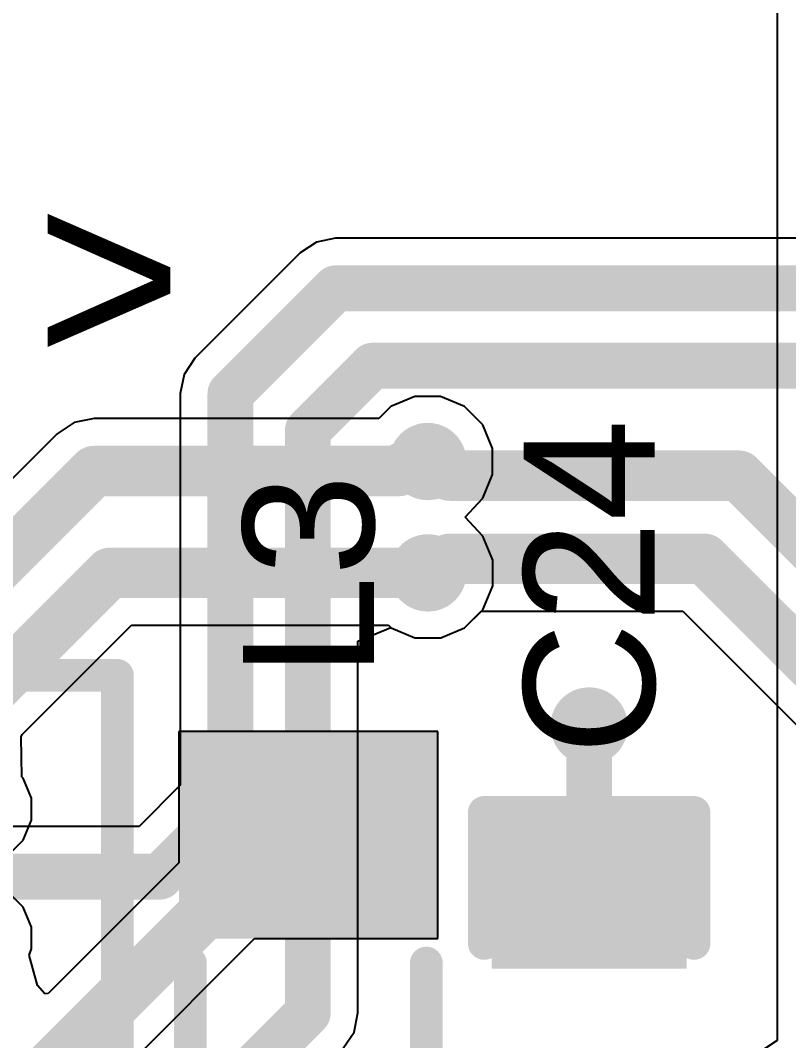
# Model space of a CAD drawing. Header units: millimetres. Extents: x -96 to 8, y -10 to 27.
# Drawn here: x -6.116 to -3.138, y 18.015 to 21.971 of the extents above; entities that cross this region are included whole.
import ezdxf

# ---------------------------------------------------------------- set-up
doc = ezdxf.new("R2010")
doc.units = ezdxf.units.MM
for name, color, linetype in [('BottomLayer', 5, 'Continuous'), ('TopLayer', 1, 'Continuous'), ('TopOverlay', 2, 'Continuous'), ('TopPaste', 8, 'Continuous'), ('TopSolder', 216, 'Continuous'), ('ViaHoleLayer', 16, 'Continuous')]:
    doc.layers.add(name, color=color, linetype=linetype)
doc.styles.add('Arial', font='', dxfattribs={"height": 0.2})
doc.styles.get('Arial').set_extended_font_data('Arial')

# ---------------------------------------------------------------- blocks, each defined once
blk = doc.blocks.new('82_VFBGA_8')
at = {"layer": 'TopOverlay', "const_width": 0.127}
for points in [[(2.7686, 2.8067), (2.7686, -2.794)], [(-2.8067, -2.794), (2.7686, -2.794)]]:
    blk.add_lwpolyline(points, dxfattribs=at)
at = {"layer": 'TopOverlay', "const_width": 0.0635}
blk.add_lwpolyline([(2.73685, -2.794, 1), (2.80035, -2.794, 1)], format="xyb", close=True, dxfattribs=at)
blk.add_lwpolyline([(2.73685, -2.794, 1), (2.80035, -2.794, 1)], format="xyb", close=True, dxfattribs=at)
blk = doc.blocks.new('IND_0603__1608_M_______40')
at = {"layer": 'TopLayer'}
for points in [[(-0.999998, 0.4000004699999999), (-0.3999992, 0.4000004699999999), (-0.3999992, -0.4000004699999999), (-0.999998, -0.4000004699999999)], [(0.40000174, 0.4000004699999999), (1.00000054, 0.4000004699999999), (1.00000054, -0.4000004699999999), (0.40000174, -0.4000004699999999)]]:
    blk.add_hatch(color=1, dxfattribs=at).paths.add_polyline_path(points)
at = {"layer": 'TopPaste'}
for points in [[(-0.999998, 0.4000004699999999), (-0.3999992, 0.4000004699999999), (-0.3999992, -0.4000004699999999), (-0.999998, -0.4000004699999999)], [(0.40000174, 0.4000004699999999), (1.00000054, 0.4000004699999999), (1.00000054, -0.4000004699999999), (0.40000174, -0.4000004699999999)]]:
    blk.add_hatch(color=8, dxfattribs=at).paths.add_polyline_path(points)
at = {"layer": 'TopSolder'}
for points in [[(-1.101598, 0.50160047), (-0.2983992, 0.50160047), (-0.2983992, -0.50160047), (-1.101598, -0.50160047)], [(0.29840174, 0.50160047), (1.10160054, 0.50160047), (1.10160054, -0.50160047), (0.29840174, -0.50160047)]]:
    blk.add_hatch(color=216, dxfattribs=at).paths.add_polyline_path(points)
at = {"layer": 'TopOverlay', "const_width": 0.127}
for points in [[(0.2286, 0.4571999999999999), (-0.2032, 0.4571999999999999)], [(0.2286, -0.4571999999999999), (-0.2032, -0.4571999999999999)]]:
    blk.add_lwpolyline(points, dxfattribs=at)
at = {"layer": 'TopOverlay', "const_width": 0.0635}
for points in [[(-0.23495, 0.4571999999999999, 1), (-0.17145, 0.4571999999999999, 1)], [(0.19685, 0.4571999999999999, 1), (0.26035, 0.4571999999999999, 1)], [(-0.23495, -0.4571999999999999, 1), (-0.17145, -0.4571999999999999, 1)], [(0.19685, -0.4571999999999999, 1), (0.26035, -0.4571999999999999, 1)]]:
    blk.add_lwpolyline(points, format="xyb", close=True, dxfattribs=at)
blk = doc.blocks.new('C___0402_61')
at = {"layer": 'TopLayer'}
for points in [[(-0.6985, -0.3175), (-0.6985, 0.3174999999999999), (-0.2413000000000001, 0.3175), (-0.2412999999999999, -0.3174999999999999)], [(0.2413000000000001, -0.3175), (0.2412999999999999, 0.3174999999999999), (0.6985, 0.3175), (0.6985, -0.3174999999999999)]]:
    blk.add_hatch(color=1, dxfattribs=at).paths.add_polyline_path(points)
at = {"layer": 'TopPaste'}
for points in [[(-0.6985, -0.3175), (-0.6985, 0.3174999999999999), (-0.2413000000000001, 0.3175), (-0.2412999999999999, -0.3174999999999999)], [(0.2413000000000001, -0.3175), (0.2412999999999999, 0.3174999999999999), (0.6985, 0.3175), (0.6985, -0.3174999999999999)]]:
    blk.add_hatch(color=8, dxfattribs=at).paths.add_polyline_path(points)
at = {"layer": 'TopSolder'}
for points in [[(-0.7584998799999999, -0.3774998800000001), (-0.7584998799999999, 0.3774998799999999), (-0.1813001200000001, 0.3774998800000001), (-0.1813001199999999, -0.3774998799999999)], [(0.1813001200000001, -0.3774998800000001), (0.1813001199999999, 0.3774998799999999), (0.7584998799999999, 0.3774998800000001), (0.7584998799999999, -0.3774998799999999)]]:
    blk.add_hatch(color=216, dxfattribs=at).paths.add_polyline_path(points)
at = {"layer": 'TopOverlay', "const_width": 0.127}
for points in [[(-0.2794, 0.4064), (-0.7874, 0.4064)], [(-0.7874, -0.4064), (-0.7874, 0.4064)], [(0.7874, 0.4064), (0.2794, 0.4064)], [(0.7874, -0.4064), (0.7874, 0.4064)], [(-0.2794, -0.4064), (-0.7874, -0.4064)], [(0.7874, -0.4064), (0.2794, -0.4064)]]:
    blk.add_lwpolyline(points, dxfattribs=at)
at = {"layer": 'TopOverlay', "const_width": 0.0635}
for points in [[(-0.8191499999999999, 0.4064, 1), (-0.7556499999999999, 0.4064, 1)], [(-0.8191499999999999, 0.4064, 1), (-0.7556499999999999, 0.4064, 1)], [(-0.31115, 0.4064, 1), (-0.24765, 0.4064, 1)], [(0.24765, 0.4064, 1), (0.31115, 0.4064, 1)], [(0.7556499999999999, 0.4064, 1), (0.8191499999999999, 0.4064, 1)], [(0.7556499999999999, 0.4064, 1), (0.8191499999999999, 0.4064, 1)], [(-0.8191499999999999, -0.4064, 1), (-0.7556499999999999, -0.4064, 1)], [(-0.8191499999999999, -0.4064, 1), (-0.7556499999999999, -0.4064, 1)], [(-0.31115, -0.4064, 1), (-0.24765, -0.4064, 1)], [(0.24765, -0.4064, 1), (0.31115, -0.4064, 1)], [(0.7556499999999999, -0.4064, 1), (0.8191499999999999, -0.4064, 1)], [(0.7556499999999999, -0.4064, 1), (0.8191499999999999, -0.4064, 1)]]:
    blk.add_lwpolyline(points, format="xyb", close=True, dxfattribs=at)

msp = doc.modelspace()

# ---------------------------------------------------------------- hatches: boundary and pattern name
at = {"layer": 'BottomLayer'}
h = msp.add_hatch(color=5, dxfattribs=at)
edge = h.paths.add_edge_path()
edge.add_arc((-4.537257879999999, 20.2603862), 0.1499997, 0, 360)
h = msp.add_hatch(color=5, dxfattribs=at)
edge = h.paths.add_edge_path()
edge.add_arc((-4.53698102, 19.82843888), 0.1499997, 0, 360)
h = msp.add_hatch(color=5, dxfattribs=at)
edge = h.paths.add_edge_path()
edge.add_arc((-3.9116, 19.23477992), 0.1499997, 0, 360)
at = {"layer": 'TopLayer'}
h = msp.add_hatch(color=1, dxfattribs=at)
edge = h.paths.add_edge_path()
edge.add_arc((-4.537257879999999, 20.2603862), 0.1499997, 0, 360)
h = msp.add_hatch(color=1, dxfattribs=at)
edge = h.paths.add_edge_path()
edge.add_arc((-4.53698102, 19.82843888), 0.1499997, 0, 360)
h = msp.add_hatch(color=1, dxfattribs=at)
edge = h.paths.add_edge_path()
edge.add_arc((-3.9116, 19.23477992), 0.1499997, 0, 360)
at = {"layer": 'ViaHoleLayer'}
h = msp.add_hatch(color=16, dxfattribs=at)
edge = h.paths.add_edge_path()
edge.add_arc((-4.537257879999999, 20.2603862), 0.07499858, 0, 360)
h = msp.add_hatch(color=16, dxfattribs=at)
edge = h.paths.add_edge_path()
edge.add_arc((-4.53698102, 19.82843888), 0.07499858, 0, 360)
h = msp.add_hatch(color=16, dxfattribs=at)
edge = h.paths.add_edge_path()
edge.add_arc((-3.9116, 19.23477992), 0.07499858, 0, 360)

# ---------------------------------------------------------------- linework, layer by layer
at = {"layer": 'BottomLayer'}
for p, q in [((-4.89425488, 21.12621378), (-4.96858544, 21.11142844)), ((-2.44776244, 21.12621378), (-4.89425488, 21.12621378)), ((-4.96858544, 21.11142844), (-5.031597759999999, 21.0693254)), ((-5.031597759999999, 21.0693254), (-5.439572559999999, 20.6613506)), ((-5.439572559999999, 20.6613506), (-5.4816756, 20.59833828)), ((-5.4816756, 20.59833828), (-5.49646094, 20.52400772)), ((-5.49646094, 20.52400772), (-5.49646094, 19.00487944)), ((-4.39446162, 19.61514238), (-4.32957224, 19.68003176)), ((-4.32957224, 19.68003176), (-3.54876354, 19.68003176)), ((-3.54876354, 19.68003176), (-3.04017172, 19.17143994)), ((-4.80799902, 19.56403504), (-4.68099902, 19.61664098)), ((-4.68099902, 19.61664098), (-4.679500419999999, 19.61514238)), ((-4.679500419999999, 19.61514238), (-4.587026639999999, 19.57683918)), ((-4.4869354, 19.57683918), (-4.39446162, 19.61514238)), ((-4.80799902, 18.12248598), (-4.80799902, 19.56403504)), ((-4.587026639999999, 19.57683918), (-4.4869354, 19.57683918)), ((-5.49646094, 19.00487944), (-5.656430139999999, 18.84491278)), ((-5.656430139999999, 18.84491278), (-6.76428416, 18.84491278)), ((-4.82278436, 18.04815542), (-4.80799902, 18.12248598)), ((-4.8648874, 17.9851431), (-4.82278436, 18.04815542))]:
    msp.add_line(p, q, dxfattribs=at)
for points, const_width in [([(-5.30222968, 20.52400772), (-4.89425488, 20.93198252)], 0.1778), ([(-4.89425488, 20.93198252), (-2.44776244, 20.93198252)], 0.1778), ([(-5.00223028, 20.38107176), (-4.75131892, 20.63198312)], 0.1778), ([(-4.75131892, 20.63198312), (-2.71708118, 20.63198312)], 0.1778), ([(-5.30222968, 18.92442748), (-5.30222968, 20.52400772)], 0.1778), ([(-5.00223028, 18.12248598), (-5.00223028, 20.38107176)], 0.1778), ([(-4.537257879999999, 20.2603862), (-4.50894704, 20.2603862)], 0.19537934), ([(-4.50894704, 20.2603862), (-4.45416432, 20.20560348)], 0.19537934), ([(-4.45416432, 20.20560348), (-3.33106776, 20.20560348)], 0.19537934), ([(-3.33106776, 20.20560348), (-2.5146, 19.38913572)], 0.19537934), ([(-4.508670179999999, 19.82843888), (-4.45388492, 19.88322414)], 0.19537934), ([(-4.45388492, 19.88322414), (-3.46460064, 19.88322414)], 0.19537934), ([(-3.46460064, 19.88322414), (-2.83697934, 19.25560284)], 0.19537934), ([(-4.53698102, 19.82843888), (-4.508670179999999, 19.82843888)], 0.19537934), ([(-5.575975639999999, 18.65068152), (-5.30222968, 18.92442748)], 0.1778), ([(-7.02268344, 18.65068152), (-5.575975639999999, 18.65068152)], 0.1778), ([(-5.4505987, 17.67411756), (-5.00223028, 18.12248598)], 0.1778)]:
    msp.add_lwpolyline(points, dxfattribs=dict(at, const_width=const_width))
for points, const_width in [([(-4.93870488, 20.93198252, 1), (-4.84980488, 20.93198252, 1)], 0.08889999999999999), ([(-4.93870488, 20.93198252, 1), (-4.84980488, 20.93198252, 1)], 0.08889999999999999), ([(-4.79576892, 20.63198312, 1), (-4.70686892, 20.63198312, 1)], 0.08889999999999999), ([(-4.79576892, 20.63198312, 1), (-4.70686892, 20.63198312, 1)], 0.08889999999999999), ([(-5.346679679999999, 20.52400772, 1), (-5.25777968, 20.52400772, 1)], 0.08889999999999999), ([(-5.346679679999999, 20.52400772, 1), (-5.25777968, 20.52400772, 1)], 0.08889999999999999), ([(-5.04668028, 20.38107176, 1), (-4.95778028, 20.38107176, 1)], 0.08889999999999999), ([(-5.04668028, 20.38107176, 1), (-4.95778028, 20.38107176, 1)], 0.08889999999999999), ([(-4.58610208, 20.2603862, 1), (-4.48841368, 20.2603862, 1)], 0.0976884), ([(-4.55779124, 20.2603862, 1), (-4.460102839999999, 20.2603862, 1)], 0.0976884), ([(-4.55779124, 20.2603862, 1), (-4.460102839999999, 20.2603862, 1)], 0.0976884), ([(-4.50300852, 20.20560348, 1), (-4.40532012, 20.20560348, 1)], 0.0976884), ([(-4.50300852, 20.20560348, 1), (-4.40532012, 20.20560348, 1)], 0.0976884), ([(-3.37991196, 20.20560348, 1), (-3.282223559999999, 20.20560348, 1)], 0.0976884), ([(-3.37991196, 20.20560348, 1), (-3.282223559999999, 20.20560348, 1)], 0.0976884), ([(-4.50272912, 19.88322414, 1), (-4.40504072, 19.88322414, 1)], 0.0976884), ([(-4.50272912, 19.88322414, 1), (-4.40504072, 19.88322414, 1)], 0.0976884), ([(-3.51344484, 19.88322414, 1), (-3.41575644, 19.88322414, 1)], 0.0976884), ([(-3.51344484, 19.88322414, 1), (-3.41575644, 19.88322414, 1)], 0.0976884), ([(-4.585825219999999, 19.82843888, 1), (-4.48813682, 19.82843888, 1)], 0.0976884), ([(-4.55751438, 19.82843888, 1), (-4.45982598, 19.82843888, 1)], 0.0976884), ([(-4.55751438, 19.82843888, 1), (-4.45982598, 19.82843888, 1)], 0.0976884), ([(-5.346679679999999, 18.92442748, 1), (-5.25777968, 18.92442748, 1)], 0.08889999999999999), ([(-5.346679679999999, 18.92442748, 1), (-5.25777968, 18.92442748, 1)], 0.08889999999999999), ([(-5.62042564, 18.65068152, 1), (-5.531525639999999, 18.65068152, 1)], 0.08889999999999999), ([(-5.62042564, 18.65068152, 1), (-5.531525639999999, 18.65068152, 1)], 0.08889999999999999), ([(-5.04668028, 18.12248598, 1), (-4.95778028, 18.12248598, 1)], 0.08889999999999999), ([(-5.04668028, 18.12248598, 1), (-4.95778028, 18.12248598, 1)], 0.08889999999999999)]:
    msp.add_lwpolyline(points, format="xyb", close=True, dxfattribs=dict(at, const_width=const_width))
at = {"layer": 'TopLayer'}
for p, q in [((-3.18337184, 22.14042816), (-3.18337184, 18.01602696)), ((-4.5873035, 20.5119859), (-4.67977728, 20.4736827)), ((-4.48721226, 20.5119859), (-4.5873035, 20.5119859)), ((-4.39473848, 20.4736827), (-4.48721226, 20.5119859)), ((-4.67977728, 20.4736827), (-4.726719019999999, 20.42674096)), ((-4.323961379999999, 20.4029056), (-4.39473848, 20.4736827)), ((-5.830646199999999, 20.4267435), (-5.90840576, 20.41127744)), ((-5.02172986, 20.4267435), (-5.830646199999999, 20.4267435)), ((-5.02171716, 20.42674096), (-5.02172986, 20.4267435)), ((-4.726719019999999, 20.42674096), (-5.02171716, 20.42674096)), ((-5.90840576, 20.41127744), (-5.974323839999999, 20.3672313)), ((-4.28565818, 20.31043182), (-4.323961379999999, 20.4029056)), ((-5.974323839999999, 20.3672313), (-6.384234119999999, 19.95732102)), ((-4.28565818, 20.21034058), (-4.28565818, 20.31043182)), ((-4.32395884, 20.11786934), (-4.28565818, 20.21034058)), ((-4.39210704, 20.04427538), (-4.32395884, 20.11786934)), ((-4.32368452, 19.97095828), (-4.39210704, 20.04427538)), ((-4.28538132, 19.8784845), (-4.32368452, 19.97095828)), ((-4.28538132, 19.77839326), (-4.28538132, 19.8784845)), ((-4.32368452, 19.68591948), (-4.28538132, 19.77839326)), ((-4.39446162, 19.61514238), (-4.32368452, 19.68591948)), ((-6.108872719999999, 19.2020571), (-5.68567824, 19.62524904)), ((-5.68567824, 19.62524904), (-5.08254, 19.62524904)), ((-5.08254, 19.62524904), (-5.0825273, 19.6252465)), ((-5.0825273, 19.6252465), (-4.689604539999999, 19.6252465)), ((-4.689604539999999, 19.6252465), (-4.679500419999999, 19.61514238)), ((-4.679500419999999, 19.61514238), (-4.587026639999999, 19.57683918)), ((-4.4869354, 19.57683918), (-4.39446162, 19.61514238)), ((-4.587026639999999, 19.57683918), (-4.4869354, 19.57683918)), ((-6.113284699999999, 19.19331442), (-6.108872719999999, 19.2020571)), ((-6.111074899999999, 19.03832362), (-6.113284699999999, 19.19331442)), ((-4.49840096, 19.21400018), (-5.501599359999999, 19.21400018)), ((-5.501599359999999, 19.21400018), (-5.501599359999999, 18.70380054)), ((-4.49840096, 18.41080138), (-4.49840096, 19.21400018)), ((-6.10501446, 19.03226318), (-6.111074899999999, 19.03832362)), ((-6.072799639999999, 18.95449092), (-6.10501446, 19.03226318)), ((-6.072799639999999, 18.87031024), (-6.072799639999999, 18.95449092)), ((-6.10501446, 18.79253798), (-6.072799639999999, 18.87031024)), ((-6.164536819999999, 18.73301562), (-6.10501446, 18.79253798)), ((-5.501599359999999, 18.70380054), (-6.00807536, 18.19732708)), ((-6.10501446, 18.53226164), (-6.164536819999999, 18.591784)), ((-6.072799639999999, 18.45448938), (-6.10501446, 18.53226164)), ((-6.072799639999999, 18.3703087), (-6.072799639999999, 18.45448938)), ((-5.853503659999999, 17.76590046), (-5.20860528, 18.41080138)), ((-5.20860528, 18.41080138), (-4.49840096, 18.41080138)), ((-6.082814859999999, 18.34613044), (-6.072799639999999, 18.3703087)), ((-6.05065592, 18.22901612), (-6.082814859999999, 18.34613044)), ((-6.022136799999999, 18.19580816), (-6.05065592, 18.22901612)), ((-6.00807536, 18.19732708), (-6.022136799999999, 18.19580816)), ((-3.18337184, 18.01602696), (-3.23568314, 17.98107402))]:
    msp.add_line(p, q, dxfattribs=at)
for points, const_width in [([(-4.64807046, 20.22354858), (-4.63124804, 20.240371)], 0.19537934), ([(-4.63124804, 20.240371), (-4.55727308, 20.240371)], 0.19537934), ([(-4.55727308, 20.240371), (-4.537257879999999, 20.2603862)], 0.19537934), ([(-6.69558986, 19.35860746), (-5.830646199999999, 20.22355112)], 0.19537934), ([(-5.830646199999999, 20.22355112), (-5.02172986, 20.22355112)], 0.19537934), ([(-5.02172986, 20.22355112), (-5.021727319999999, 20.22354858)], 0.19537934), ([(-5.021727319999999, 20.22354858), (-4.64807046, 20.22354858)], 0.19537934), ([(-6.37321052, 19.22507458), (-5.76984368, 19.82844142)], 0.19537934), ([(-5.76984368, 19.82844142), (-5.082529839999999, 19.82844142)], 0.19537934), ([(-5.082529839999999, 19.82844142), (-5.0825273, 19.82843888)], 0.19537934), ([(-5.0825273, 19.82843888), (-4.53698102, 19.82843888)], 0.19537934), ([(-3.9116, 18.58230218), (-3.9116, 19.23477992)], 0.1778), ([(-6.00000324, 17.91240004), (-5.1000025, 18.81240078)], 0.2032), ([(-5.1000025, 18.81240078), (-5.00000016, 18.81240078)], 0.2032)]:
    msp.add_lwpolyline(points, dxfattribs=dict(at, const_width=const_width))
for points, const_width in [([(-4.68009224, 20.240371, 1), (-4.58240384, 20.240371, 1)], 0.0976884), ([(-4.68009224, 20.240371, 1), (-4.58240384, 20.240371, 1)], 0.0976884), ([(-4.60611728, 20.240371, 1), (-4.508428879999999, 20.240371, 1)], 0.0976884), ([(-4.60611728, 20.240371, 1), (-4.508428879999999, 20.240371, 1)], 0.0976884), ([(-4.58610208, 20.2603862, 1), (-4.48841368, 20.2603862, 1)], 0.0976884), ([(-5.879490399999999, 20.22355112, 1), (-5.781802, 20.22355112, 1)], 0.0976884), ([(-5.879490399999999, 20.22355112, 1), (-5.781802, 20.22355112, 1)], 0.0976884), ([(-5.070574059999999, 20.22355112, 1), (-4.97288566, 20.22355112, 1)], 0.0976884), ([(-5.070574059999999, 20.22355112, 1), (-4.97288566, 20.22355112, 1)], 0.0976884), ([(-5.07057152, 20.22354858, 1), (-4.97288312, 20.22354858, 1)], 0.0976884), ([(-5.07057152, 20.22354858, 1), (-4.97288312, 20.22354858, 1)], 0.0976884), ([(-4.69691466, 20.22354858, 1), (-4.59922626, 20.22354858, 1)], 0.0976884), ([(-4.69691466, 20.22354858, 1), (-4.59922626, 20.22354858, 1)], 0.0976884), ([(-5.81868788, 19.82844142, 1), (-5.72099948, 19.82844142, 1)], 0.0976884), ([(-5.81868788, 19.82844142, 1), (-5.72099948, 19.82844142, 1)], 0.0976884), ([(-5.13137404, 19.82844142, 1), (-5.03368564, 19.82844142, 1)], 0.0976884), ([(-5.13137404, 19.82844142, 1), (-5.03368564, 19.82844142, 1)], 0.0976884), ([(-5.131371499999999, 19.82843888, 1), (-5.0336831, 19.82843888, 1)], 0.0976884), ([(-5.131371499999999, 19.82843888, 1), (-5.0336831, 19.82843888, 1)], 0.0976884), ([(-4.585825219999999, 19.82843888, 1), (-4.48813682, 19.82843888, 1)], 0.0976884), ([(-3.95605, 19.23477992, 1), (-3.86715, 19.23477992, 1)], 0.08889999999999999), ([(-5.1508025, 18.81240078, 1), (-5.0492025, 18.81240078, 1)], 0.1016), ([(-5.1508025, 18.81240078, 1), (-5.0492025, 18.81240078, 1)], 0.1016), ([(-5.05080016, 18.81240078, 1), (-4.94920016, 18.81240078, 1)], 0.1016), ([(-3.95605, 18.58230218, 1), (-3.86715, 18.58230218, 1)], 0.08889999999999999)]:
    msp.add_lwpolyline(points, format="xyb", close=True, dxfattribs=dict(at, const_width=const_width))

# ---------------------------------------------------------------- block references
for name, p, rotation in [('82_VFBGA_8', (-8.5344, 16.6624), 90), ('IND_0603__1608_M_______40', (-5.00000016, 18.11240218), 270), ('C___0402_61', (-3.9116, 18.11240218), 270)]:
    msp.add_blockref(name, p, dxfattribs=dict(rotation=rotation))

# ---------------------------------------------------------------- texts
at = {"layer": 'TopOverlay', "style": 'Arial'}
msp.add_text('>', height=0.7000011399999999, dxfattribs=at).set_placement((-6.05893632, 20.62784038))
for s, p in [('C24', (-3.65768636, 19.12289038)), ('L3', (-4.74608398, 19.42220652))]:
    msp.add_text(s, height=0.508, rotation=90, dxfattribs=at).set_placement(p)

doc.saveas('drawing.dxf')
